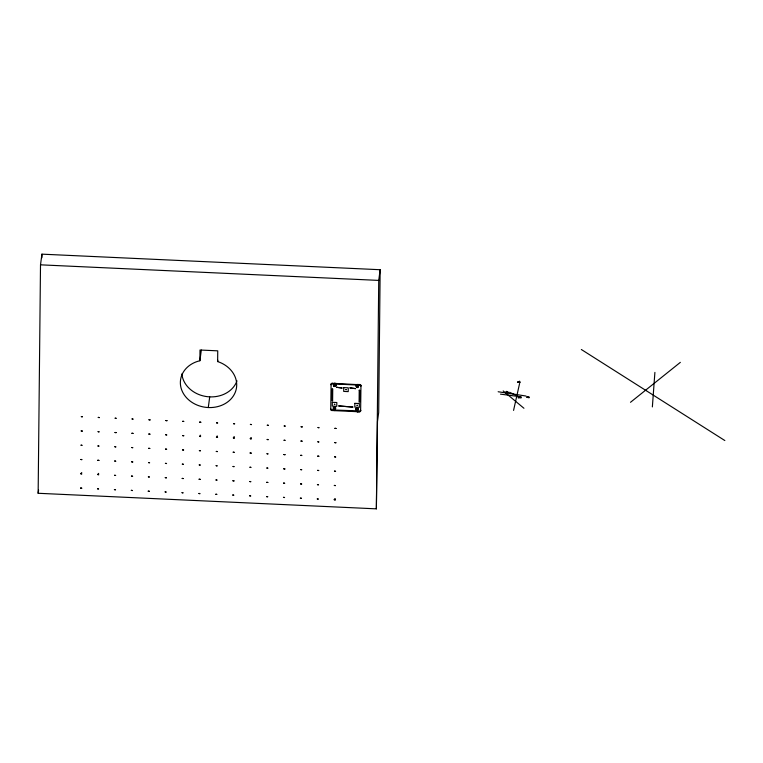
<?xml version="1.0" encoding="UTF-8"?>
<svg xmlns="http://www.w3.org/2000/svg" width="763" height="763" viewBox="0 0 763 763"><rect width="100%" height="100%" fill="white"/><g stroke="black" fill="none" stroke-linecap="round" stroke-linejoin="round"><path stroke-width="1.14" d="M334.442 385.811C335.129 383.407 335.386 386.917 335.424 385.143M358.047 385.696L357.303 387.404L356.664 385.849L357.237 385.601L356.435 387.127L357.332 387.614L358.057 386.116L357.103 386.984L356.636 385.878M38.15 493.28L40.506 264.828L41.936 254.155L380.155 269.721L378.686 412.497L377.475 421.605L376.378 508.845L38.15 493.28L38.579 490.075M41.898 257.722L41.936 254.155M199.896 360.746L200.001 350.017L217.741 350.837L217.636 361.567A28.25 23.748 7.6 0 1 231.151 398.82A28.25 23.748 7.6 0 1 185.628 396.722A28.25 23.748 7.6 0 1 199.896 360.746L201.318 350.074M334.223 408.958L334.194 410.58L331.876 410.523A1.125 0.954 7.6 0 1 330.751 409.521L331.094 384.161A1.125 0.954 7.6 0 1 332.229 383.264L334.547 383.427L334.843 385.134M334.604 385.019L334.49 384.047L334.471 384.981M330.751 409.521L330.837 408.911A1.125 0.954 7.6 0 0 331.953 409.912L334.27 409.969L334.595 408.405M334.804 410.656L334.833 410.046L356.922 410.847L356.559 411.658L334.776 410.656L335.195 407.843L334.585 409.473M356.836 411.429L357.771 409.054L357.113 410.523M357.99 386.307L357.008 386.078L357.389 384.991M357.342 411.696L357.37 411.085L359.564 411.19A1.125 0.954 7.6 0 0 360.699 410.284L360.622 410.895A1.125 0.954 7.6 0 1 359.487 411.791C355.167 414.051 358.486 408.443 356.893 409.903M357.389 384.619L357.322 386.068L357.523 384.476L359.84 384.533A1.125 0.954 7.6 0 1 360.956 385.534L360.622 410.895M357.37 411.085L357.084 409.941M376.378 508.845L378.734 280.402L380.155 269.721M520.566 396.951L520.891 398.133L520.91 396.56M335.033 408.482C334.108 410.895 333.049 406.25 335.176 407.881M356.598 409.721C356.063 406.269 359.001 410.999 357.437 408.587M357.57 409.426L356.397 409.216L357.494 408.625M335.234 385.964L334.003 385.534L334.709 384.59M334.928 384.571C334.518 382.768 333.069 389.368 335.443 385.229M334.28 385.887L335.167 386.021A1.021 0.858 7.6 0 0 335.73 384.934M334.556 407.537L333.793 408.396L334.528 409.607M334.986 408.796C333.555 407.442 334.938 408.405 334.69 408.978M357.313 410.408C358.801 409.349 355.196 410.818 356.979 409.082M334.308 383.465L335.329 383.999M335.443 385.334L334.509 385.83L335.253 385.429M334.28 385.258L334.337 384.695M334.375 409.807L334.299 410.399M356.369 408.758C356.121 410.151 356.35 407.89 357.57 409.178M652.365 406.917L654.902 372.401M356.874 386.793L356.731 385.687M357.466 386.908L357.694 386.345M208.289 407.537L209.711 396.865M217.636 361.567L217.808 360.231M331.094 384.161L331.008 384.771A1.125 0.954 7.6 0 1 332.143 383.865L335.319 383.923M332.143 383.865L332.229 383.264M334.289 383.97L334.366 383.36L334.585 383.846M334.566 384.218L334.652 383.608M357.189 384.609L335.033 383.417L334.795 384.228L335.329 384.142M334.833 385.563L335.091 386.068A1.021 0.858 7.6 0 1 333.822 385.449M334.871 384.418L334.814 385.134L334.909 383.512M335.31 385.353L335.043 384.628L335.424 385.086M334.537 383.999L335.157 383.398M331.876 410.523L331.953 409.912M333.517 408.405L333.584 407.862A1.021 0.858 7.6 0 0 335.319 408.567M334.013 410.618L334.099 410.017M334.289 409.512L333.889 408.844M334.528 410.408L334.833 410.046M334.776 409.369L334.852 408.768M335.081 384.008L356.826 385.01L356.912 384.399M357.103 386.059L357.179 385.449M357.332 385.267L357.418 384.657M357.494 387.165L357.37 386.603M357.342 385.22L357.704 384.438M357.895 385.897L357.494 385.63L357.933 386.765M356.054 409.445L356.13 408.901M360.956 385.534L360.88 386.145A1.125 0.954 7.6 0 0 359.764 385.143L359.84 384.533M357.637 409.521C356.302 408.51 357.046 411.181 356.75 409.798M356.559 411.658L356.636 411.047M357.065 411.448L357.141 410.837M358.085 409.54L358.152 408.997M359.487 411.791L359.564 411.19M357.561 409.569L356.75 409.54M333.87 408.672L333.879 407.833M357.342 387.099L356.645 386.831A1.021 0.858 7.6 0 1 356.655 385.515A1.021 0.858 7.6 0 1 358.219 385.868M334.556 408.224A1.021 0.858 7.6 0 1 333.793 407.843L333.851 408.51M356.636 386.068L356.75 386.831A1.021 0.858 7.6 0 0 358.238 386.564M513.566 410.399L519.584 383.541M357.914 408.606A1.021 0.858 7.6 0 1 357.742 409.702A1.021 0.858 7.6 0 1 356.426 409.683L356.645 409.636M334.213 384.771L334.099 385.344M333.984 408.424L334.699 408.587M334.032 384.924L334.051 385.725L335.119 385.801M334.814 404.438L334.261 404.266L334.843 404.295M346.221 389.759L345.687 389.531L346.268 389.588M357.37 405.468L356.807 405.277L357.389 405.334M356.397 409.197L357.742 408.92M335.377 383.398L334.633 383.293L335.119 383.551M356.846 385.325A1.24 1.049 7.6 0 1 358.505 386.536A1.24 1.049 7.6 0 1 356.502 387.099A1.24 1.049 7.6 0 1 356.846 385.325L356.855 385.01M334.328 407.967L335.033 408.138M333.765 408.31L334.213 409.416M357.046 386.192L357.485 386.202M357.322 386.917C358.61 386.24 355.358 386.612 357.733 386.784M520.29 397.151C518.659 399.183 516.408 396.951 519.861 397.122A1.879 1.583 7.6 0 1 520.643 396.56M334.995 408.577L334.585 408.72M335.091 385.954L334.576 386.145M630.496 402.301L680.348 362.358M357.074 385.63L357.799 385.792L356.636 386.269M234.47 436.817L233.802 436.817M251.323 437.619L250.76 437.619M81.775 472.698L81.364 472.707M98.685 473.47L98.16 473.451M200.612 435.291L200.087 435.311M217.465 436.083L216.997 436.083M335.262 498.62L334.699 498.62M528.044 396.855C527.157 396.493 525.163 397.351 527.767 397.485C530.38 398.601 529.436 396.073 528.006 397.113M40.506 264.828L378.734 280.402M506.775 391.429L506.441 391.409A1.745 1.469 7.6 0 1 505.735 392.087L508.549 392.382L506.355 391.991A2.155 1.812 7.6 0 0 506.756 391.457M357.618 385.038L359.764 385.143M500.48 394.137L516.847 396.274M498.153 391.743L526.012 396.035M334.633 407.452L335.272 407.919M334.423 407.909L334.9 408.005M356.674 410.399L356.369 409.626M509.627 392.287L520.671 397.533M581.339 349.502L724.85 440.547M503.189 390.933L523.943 408.272M356.464 409.626L356.502 409.655A1.021 0.858 7.6 0 1 356.197 408.577M236.978 380.861A28.25 23.748 7.6 0 1 207.059 396.636A28.25 23.748 7.6 0 1 181.871 373.908M358.276 409.359A1.24 1.049 7.6 0 1 356.292 409.96A1.24 1.049 7.6 0 1 356.588 408.176A1.24 1.049 7.6 0 1 358.276 409.359A1.24 1.049 7.6 0 1 355.901 409.349M355.835 408.911A1.24 1.049 7.6 0 1 355.911 408.615M335.319 408.844A1.24 1.049 7.6 0 1 333.297 407.795M335.958 384.943A1.24 1.049 7.6 0 1 333.832 385.811M333.822 384.438A1.24 1.049 7.6 0 1 335.291 384.237M333.803 384.848A1.021 0.858 7.6 0 1 335.329 384.476M356.693 384.914A1.021 0.858 7.6 0 1 358.2 385.086M334.08 385.057A1.021 0.858 7.6 0 1 335.358 383.808M358.152 408.587A1.021 0.858 7.6 0 1 357.265 409.264M356.779 409.187A1.021 0.858 7.6 0 1 356.168 408.567M332.172 388.977L332.048 400.871L332.611 400.899L332.735 388.996L332.172 388.977M332.315 402.311L332.277 406.116L336.779 406.326L336.826 402.521L332.315 402.311M336.416 387.261L342.043 388.005L336.416 387.261M338.762 405.945L352.84 407.07L338.762 405.945M343.741 387.604L343.703 391.409L348.214 391.619L348.252 387.814L343.741 387.604M349.94 387.89L355.568 388.625L349.94 387.89M354.852 403.35L354.814 407.156L359.325 407.366L359.363 403.56L354.852 403.35M359.22 390.217L359.096 402.12L359.659 402.139L359.783 390.246L359.22 390.217M517.495 382.196L520.309 382.568L519.651 381.214L517.495 382.196M519.336 381.481L519.326 382.225L518.058 382.168L519.336 381.481M81.336 416.655L82.461 416.798L81.345 416.617M81.193 430.933L82.318 431.076L81.193 430.933M81.05 445.211L82.156 445.392L81.069 445.125M80.897 459.488L82.022 459.631L80.907 459.45M80.754 473.766L81.87 473.909L80.754 473.728M80.601 488.043L81.727 488.186L80.601 488.043M98.246 417.437L99.362 417.619L98.265 417.351M98.103 431.715L99.219 431.848L98.103 431.667M97.95 445.993L99.076 446.126L97.96 445.945M97.807 460.27L98.923 460.404L97.807 460.27M97.654 474.548L98.77 474.729L97.674 474.462M97.511 488.825L98.627 489.007L97.53 488.74M115.156 418.21L116.272 418.353L115.156 418.172M115.003 432.497L116.129 432.631L115.003 432.497M114.86 446.775L115.976 446.908L114.86 446.727M114.708 461.052L115.823 461.233L114.727 460.957M114.564 475.33L115.68 475.463L114.574 475.282M114.412 489.608L115.537 489.741L114.412 489.608M132.056 418.992L133.172 419.173L132.075 418.906M131.913 433.27L133.029 433.403L131.913 433.27M131.761 447.547L132.886 447.69L131.77 447.509M131.618 461.825L132.733 461.968L131.618 461.825M131.465 476.102L132.59 476.246L131.465 476.102M131.322 490.38L132.438 490.561L131.341 490.294M148.966 419.774L150.082 419.908L148.966 419.774M148.814 434.052L149.939 434.185L148.814 434.052M148.671 448.329L149.786 448.463L148.671 448.329M148.518 462.607L149.634 462.788L148.537 462.521M148.375 476.885L149.491 477.018L148.384 476.837M148.222 491.162L149.348 491.296L148.222 491.162M165.867 420.547L166.992 420.69L165.867 420.547M165.724 434.824L166.839 435.005L165.743 434.738M165.571 449.102L166.696 449.245L165.581 449.064M165.428 463.379L166.544 463.522L165.428 463.379M165.275 477.657L166.401 477.8L165.275 477.657M165.132 491.935L166.248 492.116L165.151 491.849M182.777 421.329L183.893 421.462L182.786 421.281M182.624 435.606L183.749 435.74L182.624 435.606M182.481 449.884L183.597 450.017L182.481 449.884M182.328 464.162L183.454 464.295L182.338 464.114M182.185 478.439L183.311 478.573L182.195 478.391M182.042 492.717L183.158 492.85L182.042 492.669M199.677 422.101L200.803 422.244L199.677 422.101M199.534 436.379L200.65 436.56L199.553 436.293M199.381 450.656L200.507 450.799L199.391 450.618M199.238 464.944L200.364 465.077L199.248 464.896M199.095 479.221L200.211 479.355L199.095 479.221M198.943 493.499L200.059 493.68L198.962 493.403M216.587 422.883L217.703 423.017L216.597 422.836M216.434 437.161L217.56 437.294L216.434 437.161M216.291 451.438L217.417 451.572L216.291 451.438M216.139 465.716L217.255 465.897L216.167 465.63M215.996 479.994L217.121 480.137L216.005 479.956M215.853 494.271L216.969 494.414L215.853 494.233M233.488 423.665L234.613 423.799L233.488 423.665M233.344 437.943L234.46 438.124L233.364 437.848M233.192 452.221L234.317 452.354L233.201 452.173M233.049 466.498L234.174 466.632L233.058 466.451M232.906 480.776L234.022 480.909L232.906 480.776M232.753 495.053L233.879 495.187L232.763 495.006M250.398 424.438L251.523 424.581L250.407 424.4M250.245 438.715L251.37 438.859L250.254 438.677M250.102 452.993L251.227 453.136L250.102 452.993M249.959 467.271L251.065 467.452L249.978 467.185M249.806 481.548L250.932 481.691L249.816 481.51M249.663 495.826L250.779 495.969L249.663 495.788M267.298 425.22L268.423 425.353L267.298 425.22M267.155 439.498L268.271 439.679L267.174 439.412M267.012 453.775L268.128 453.909L267.012 453.727M266.859 468.053L267.985 468.186L266.869 468.005M266.716 482.33L267.832 482.464L266.716 482.33M266.564 496.608L267.689 496.742L266.564 496.608M284.208 425.992L285.333 426.135L284.217 425.954M284.065 440.27L285.181 440.413L284.065 440.232M283.912 454.548L285.038 454.691L283.912 454.548M283.769 468.825L284.885 468.968L283.769 468.825M283.617 483.113L284.733 483.284L283.636 483.017M283.474 497.39L284.589 497.524L283.483 497.342M301.118 426.775L302.234 426.908L301.118 426.775M300.965 441.052L302.091 441.186L300.965 441.052M300.822 455.33L301.938 455.511L300.841 455.244M300.67 469.607L301.795 469.741L300.679 469.569M300.527 483.885L301.643 484.028L300.527 483.885M300.374 498.163L301.499 498.306L300.374 498.163M318.018 427.557L319.134 427.738L318.037 427.461M317.875 441.834L318.991 441.968L317.875 441.787M317.723 456.112L318.848 456.245L317.723 456.112M317.58 470.389L318.696 470.523L317.58 470.389M317.427 484.667L318.543 484.848L317.446 484.581M317.284 498.945L318.409 499.078L317.294 498.897M334.928 428.329L336.044 428.472L334.928 428.329M334.776 442.607L335.901 442.75L334.776 442.607M334.633 456.884L335.749 457.066L334.652 456.799M334.48 471.162L335.606 471.305L334.49 471.124M334.337 485.44L335.462 485.583L334.337 485.44M334.184 499.717L335.31 499.86L334.184 499.717M334.28 384.19L334.251 384.237A1.24 1.049 7.6 0 0 333.956 386.059A1.24 1.049 7.6 0 0 335.968 385.506A1.24 1.049 7.6 0 0 334.308 384.285M333.746 408.93A1.24 1.049 7.6 0 0 335.739 408.319A1.24 1.049 7.6 0 0 334.041 407.137A1.24 1.049 7.6 0 0 333.746 408.93"/></g></svg>
